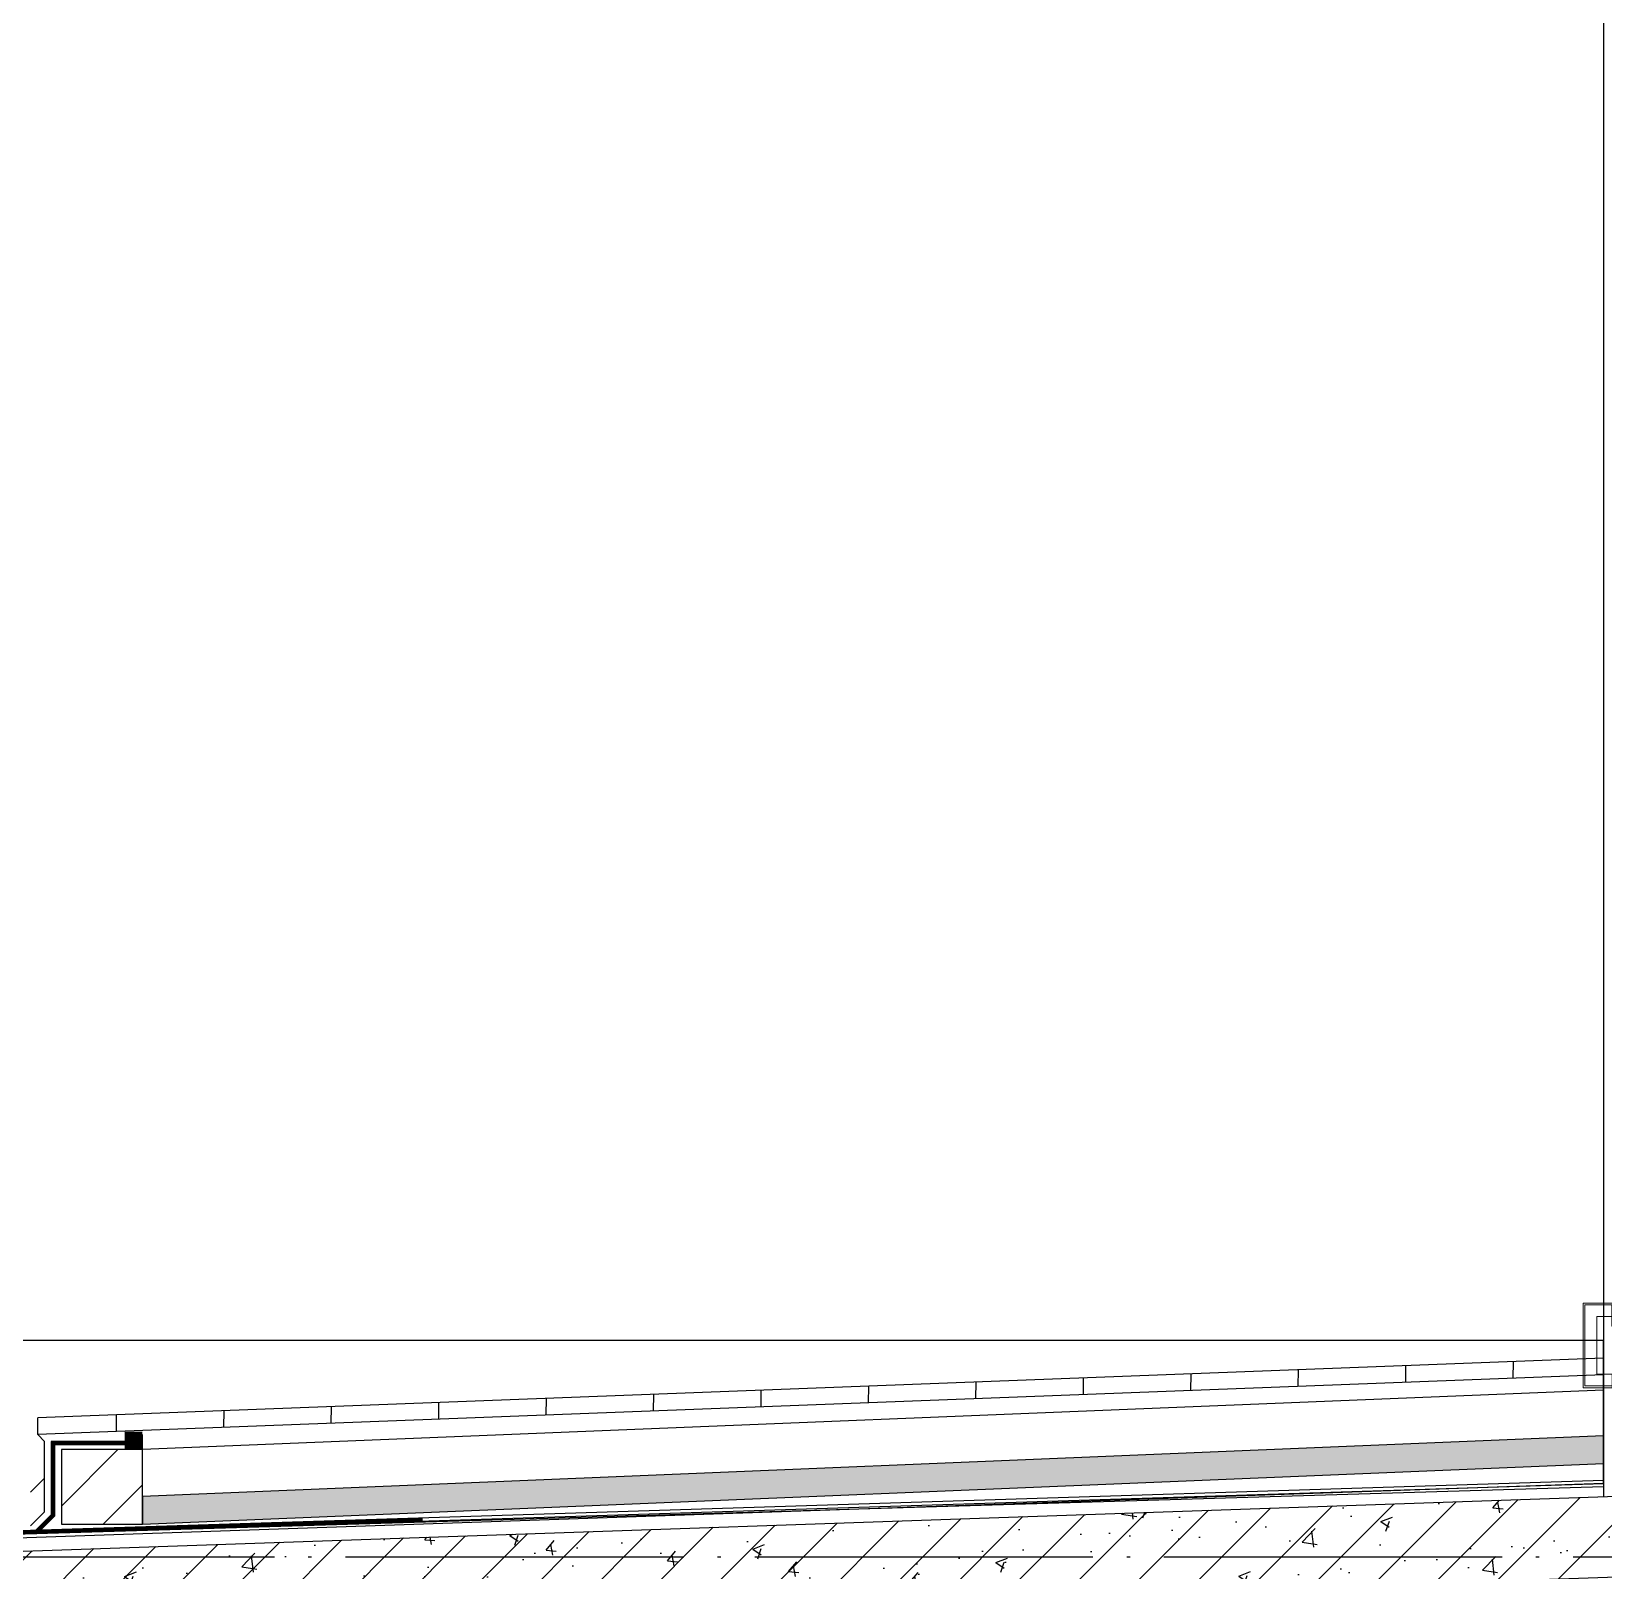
# Model space of a CAD drawing. Extents: x 6843040 to 15500510, y -6507076 to -4940511.
# Drawn here: x 7676528 to 7678852, y -6158510 to -6156235 of the extents above; entities that cross this region are included whole.
import ezdxf

# ---------------------------------------------------------------- set-up
doc = ezdxf.new("R2010")
doc.units = 0
doc.header["$LTSCALE"] = 1000
doc.header["$MEASUREMENT"] = 0
for name, pattern in [('CONTINOUS', [0]), ('DOTE', [2.42, 2, -0.2, 0.02, -0.2]), ('HIDDEN2', [0.1875, 0.125, -0.0625])]:
    doc.linetypes.add(name, pattern=pattern)
for name, color, linetype in [('COLUMN', 10, 'Continuous'), ('DOTE', 8, 'DOTE'), ('PUB_HATCH', 8, 'Continuous'), ('SOLID_HATCH', 251, 'Continuous'), ('WALL', 1, 'Continuous'), ('批荡层', 213, 'Continuous')]:
    doc.layers.add(name, color=color, linetype=linetype)
doc.layers.add('Hatch（填充）', color=8, linetype='Continuous', lineweight=5)
doc.layers.add('LB', color=31, linetype='CONTINOUS', lineweight=20)

msp = doc.modelspace()

# ---------------------------------------------------------------- hatches: boundary and pattern name
at = {"layer": 'PUB_HATCH'}
h = msp.add_hatch(dxfattribs=at)
h.set_pattern_fill('钢筋混凝土', color=256, scale=25, style=0)
h.set_pattern_definition([(45, (-594.645, 0), (-44.19417382, 44.19417382), []), (50, (-594.65, 0), (179.3150457, -15.6880337), [18.75, -206.25]), (355, (-594.65, 0), (-34.6878334, 188.0480334), [15, -165]), (100.4514, (-579.7, -1.3), (144.6273454, 172.3598855), [15.9350475, -175.285528]), (46.1842, (-594.65, 50), (266.810262, -41.3797536), [28.125, -309.375]), (96.6356, (-572.4, 46.55), (233.6656764, 243.529468), [23.902572, -262.92825]), (351.1842, (-594.65, 50), (233.665486, 243.52965), [22.5, -247.5]), (21, (-569.65, 37.5), (149.226763, -100.6547227), [18.75, -206.25]), (326, (-569.65, 37.5), (60.828833, 181.2875113), [15, -165]), (71.4514, (-557.21, 29.11), (210.055657, 80.6326242), [15.9350475, -175.285528]), (37.5, (-594.645, 0), (3.03996383, 83.22346346), [0, -163, 0, -167.5, 0, -165.625]), (7.5, (-594.645, 0), (65.7673844, 98.602928), [0, -95.5, 0, -159.25, 0, -63.125]), (327.5, (-650.395, 0), (133.45560904, -5.63871793), [0, -62.5, 0, -195, 0, -258.75]), (317.5, (-675.4, 0), (145.7965423, 25.0262456), [0, -81.25, 0, -129.5, 0, -183.75])])
h.paths.add_polyline_path([(7676272.5, -6158489.9), (7678872.5, -6158400.3), (7678872.5, -6158189.9), (7679472.5, -6158189.9), (7679472.5, -6158989.8), (7679172.5, -6158989.8), (7679172.5, -6158509.9), (7676272.5, -6158609.9), (7676272.5, -6159089.9), (7675972.5, -6159089.9), (7675972.5, -6158189.9), (7676272.5, -6158189.9)])
at = {"layer": 'SOLID_HATCH'}
h = msp.add_hatch(dxfattribs=at)
h.set_pattern_fill('ANSI31', color=256, scale=100, angle=45.8324, style=0)
h.set_pattern_definition([(89.1675847, (3743141.33, -6337680.28), (158.733246, -2.3063004), [])])
h.paths.add_polyline_path([(7678852.5, -6158221.1), (7678852.5, -6158196.1), (7676537.5, -6158284.3), (7676537.5, -6158309.3)])
at = {"layer": 'SOLID_HATCH', "ltscale": 0.3}
msp.add_hatch(color=256, dxfattribs=at).paths.add_polyline_path([(7676667.4, -6158330), (7676667.4, -6158305), (7676692.4, -6158305), (7676692.4, -6158330)])
at = {"layer": 'SOLID_HATCH', "ltscale": 2}
h = msp.add_hatch(dxfattribs=at)
h.set_pattern_fill('普通砖', color=256, scale=25, style=0)
h.set_pattern_definition([(45, (-254407.88, -6796116.39), (-44.1941915, 44.1941915), [])])
h.paths.add_polyline_path([(7676572.5, -6158441.5), (7676572.5, -6158416.5), (7676692.5, -6158416.5), (7676692.5, -6158441.5)])
h.paths.add_polyline_path([(7676572.5, -6158416.5), (7676572.5, -6158331.5), (7676692.5, -6158331.5), (7676692.5, -6158416.5)])
at = {"layer": 'SOLID_HATCH'}
h = msp.add_hatch(dxfattribs=at)
h.set_pattern_fill('HONEY', color=256, scale=9.924839, angle=0.5297, style=0)
h.set_pattern_definition([(179.47031934, (14087523.14, -6350402.704), (-23.50637199, 13.862714962), [15.75568129, -31.51136259]), (59.47031934, (14087523.14, -6350402.704), (23.758649317, 13.425757812), [15.75568129, -31.51136259]), (119.47031934, (14087523.14, -6350402.704), (0.252277328, 27.288472774), [-31.51136259, 15.75568129])])
h.paths.add_polyline_path([(7678852.5, -6158351.9), (7678852.5, -6158311.3), (7676692.5, -6158400.9), (7676692.5, -6158441.5)])

# ---------------------------------------------------------------- linework, layer by layer
at = {"layer": 'COLUMN'}
msp.add_lwpolyline([(7676272.5, -6158489.9), (7678872.5, -6158400.3), (7678872.5, -6158189.9), (7679472.5, -6158189.9), (7679472.5, -6158989.8), (7679172.5, -6158989.8), (7679172.5, -6158509.9), (7676272.5, -6158609.9), (7676272.5, -6159089.9), (7675972.5, -6159089.9), (7675972.5, -6158189.9), (7676272.5, -6158189.9), (7676272.5, -6158489.9)], dxfattribs=at)
at = {"layer": 'DOTE', "linetype": 'DOTE', "ltscale": 0.25}
msp.add_lwpolyline([(7674572.5, -6158489.9), (7680206.5, -6158489.9)], dxfattribs=at)
at = {"layer": 'Hatch（填充）'}
msp.add_lwpolyline([(7678864.5, -6158134.9), (7678842.5, -6158134.9), (7678842.5, -6158219.9), (7678865, -6158219.9)], dxfattribs=at)
at = {"layer": 'LB'}
for points in [[(7678864.5, -6158148.9), (7678867, -6158148.9), (7678867, -6158114.9), (7678822.5, -6158114.9), (7678822.5, -6158239.9), (7678865, -6158239.9), (7678865, -6158219.9)], [(7678864.5, -6158148.9), (7678864.5, -6158117.4), (7678825, -6158117.4), (7678825, -6158237.4), (7678865, -6158237.4)]]:
    msp.add_lwpolyline(points, dxfattribs=at)
at = {"layer": 'SOLID_HATCH', "ltscale": 0.3}
for p, q in [((7676667.4, -6158330, -13903.4), (7676667.4, -6158305, -13903.4)), ((7676692.5, -6158334.3, -13806.8), (7676692.5, -6158309.3, -13806.8))]:
    msp.add_line(p, q, dxfattribs=at)
at = {"layer": 'SOLID_HATCH', "ltscale": 0.3, "elevation": -13806.8, "flags": 128}
for points in [[(7676667.5, -6158319.3), (7676557.5, -6158319.3), (7676557.5, -6158427.8), (7676529.7, -6158455.5)], [(7676667.5, -6158324.3), (7676562.5, -6158324.3), (7676562.5, -6158429.8), (7676536.8, -6158455.5)], [(7676371.1, -6158455.5), (7678852.5, -6158376.4)], [(7676371.1, -6158460.4), (7678852.5, -6158381.4)]]:
    msp.add_lwpolyline(points, dxfattribs=at)
at = {"layer": 'SOLID_HATCH', "linetype": 'HIDDEN2', "ltscale": 0.5, "elevation": -13806.8, "flags": 128}
for points, const_width in [([(7676667.5, -6158321.8), (7676560, -6158321.8), (7676560, -6158428.8), (7676533.3, -6158455.5)], 5), ([(7676371.1, -6158457.9), (7677106.5, -6158434.5)], 4.94)]:
    msp.add_lwpolyline(points, dxfattribs=dict(at, const_width=const_width))
at = {"layer": 'SOLID_HATCH', "elevation": 11146.1}
msp.add_lwpolyline([(7678852.5, -6158311.3), (7676692.5, -6158400.9), (7676692.5, -6158441.5), (7678852.5, -6158351.9)], dxfattribs=at)
at = {"layer": 'WALL', "elevation": -38759.6}
msp.add_lwpolyline([(7676692.5, -6158331.5), (7676572.5, -6158331.5), (7676572.5, -6158441.5), (7676692.5, -6158441.5)], close=True, dxfattribs=at)
at = {"layer": '批荡层'}
for p, q in [((7678852.5, -6158196.1, 200255.5), (7676537.5, -6158284.3, -13806.8)), ((7678852.5, -6158221.1, 200265.9), (7676537.5, -6158309.3, -13796.3)), ((7678852.5, -6158243.8, 303111.7), (7676692.5, -6158331.5, -13806.8)), ((7676537.5, -6158309.3, -13806.8), (7676537.5, -6158284.3, -13806.8)), ((7676537.5, -6158309.3, -13806.8), (7676547.5, -6158319.3, -13806.8)), ((7676547.5, -6158423.6, -13806.8), (7676547.5, -6158319.3, -13806.8)), ((7676526.7, -6158394.3, -13806.8), (7676547.5, -6158373.6, -13806.8)), ((7676526.7, -6158444.3, -13806.8), (7676547.5, -6158423.6, -13806.8))]:
    msp.add_line(p, q, dxfattribs=at)
for points in [[(7678852.5, -6152509.9), (7678852.5, -6158401)], [(7678852.5, -6158386.6), (7676305.2, -6158462.9)]]:
    msp.add_lwpolyline(points, dxfattribs=at)
at = {"layer": '批荡层', "color": 8}
msp.add_lwpolyline([(7678852.5, -6152509.9), (7678852.5, -6158401)], dxfattribs=at)
msp.add_lwpolyline([(7678852.5, -6152509.9), (7678852.5, -6158401)], dxfattribs=at)
at = {"layer": '批荡层', "elevation": 0}
for points in [[(7675952.5, -6161339.9), (7675952.5, -6158158), (7676292.5, -6158169.9), (7676292.5, -6158469.2), (7678852.5, -6158381), (7678852.5, -6158169.9)], [(7676292.5, -6158169.9), (7678852.5, -6158169.9)]]:
    msp.add_lwpolyline(points, dxfattribs=at)

doc.saveas('drawing.dxf')
